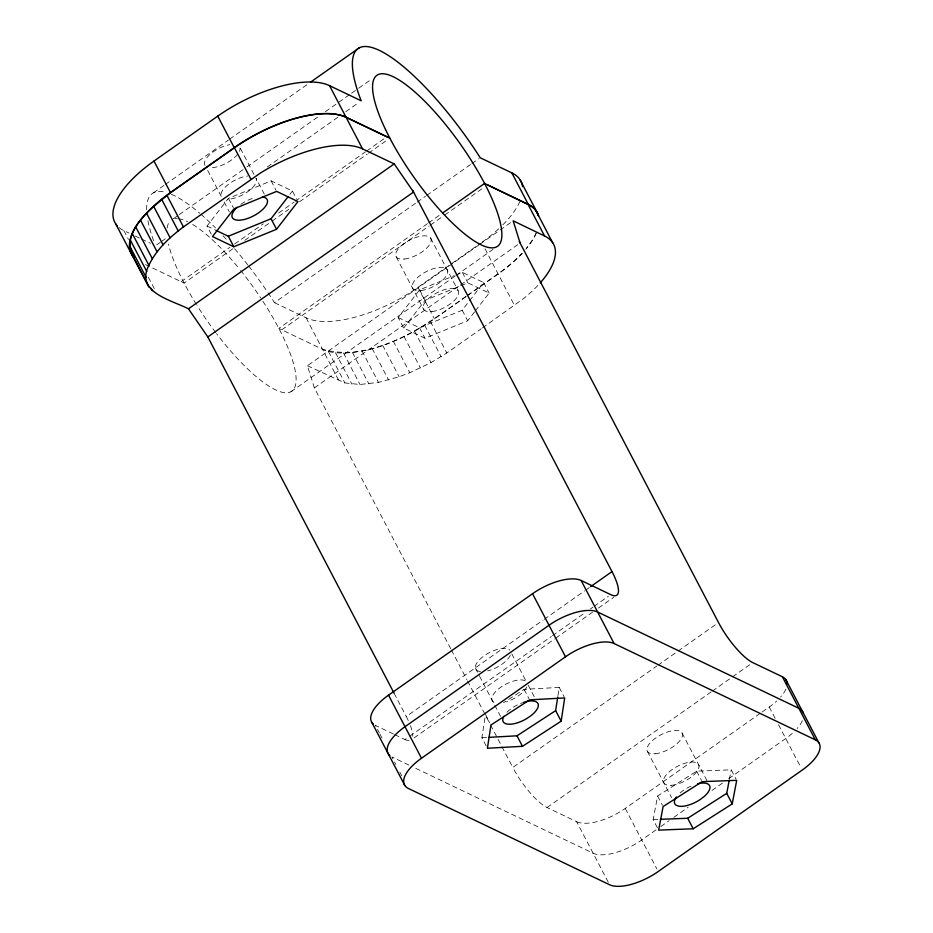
<?xml version="1.0" encoding="UTF-8"?>
<svg xmlns="http://www.w3.org/2000/svg" width="933" height="933" viewBox="0 0 933 933"><rect width="100%" height="100%" fill="white"/><g stroke="black" fill="none" stroke-linecap="round" stroke-linejoin="round"><path stroke-width="0.7" stroke-dasharray="4.67 3.5" d="M486.175 745.922L481.906 737.746L485.463 714.515L489.743 722.69M557.946 695.61L559.205 687.411L524.113 689.347L503.587 702.712M657.415 827.769L653.147 819.594L657.613 796.036L696.648 771.148L731.204 769.807L736.09 779.148M729.361 779.51L731.204 769.807M211.278 234.23L207.009 226.054L228.422 198.367L271.141 180.874L292.449 191.067L296.729 199.242M289.883 194.391L292.449 191.067M474.559 311.89L467.701 320.742L424.981 338.236L403.674 328.043L398.181 317.535L419.593 289.848L454.313 275.632M403.674 328.043L425.098 300.356L467.818 282.862L489.125 293.055L475.41 310.782M398.181 317.535L419.488 327.728L462.208 310.234L483.621 282.547L462.325 272.354L455.642 275.083M482.419 327.926L523.366 298.723A90.093 37.926 -27.6 0 0 538.469 284.81M466.115 296.344C425.914 324.952 375.054 363.648 322.456 349.28M467.305 295.504L497.977 273.859A90.093 37.926 -27.6 0 0 521.99 253.275M153.467 192.804L164.173 185.259M165.363 184.431L228.387 140.032M229.576 139.192L308.065 83.9M173.235 218.858L177.981 215.5M179.171 214.66L245.764 167.753M246.953 166.914L319.494 115.82M325.442 111.633L350.411 94.035M351.601 93.207L357.549 89.008M358.739 88.18L371.824 78.967M156.674 244.889L160.243 242.382M161.432 241.542L167.38 237.355M267.27 166.995L338.621 116.73M345.758 111.703L358.832 102.49M181.154 281.661L229.915 247.315M234.673 243.968L263.211 223.862M278.664 212.969L294.128 202.088M295.318 201.248L365.479 151.822M366.669 150.983L385.691 137.583M232.877 248.738L184.116 283.084L145.431 264.564M244.761 240.352L270.932 221.926M272.109 221.086L288.764 209.365M299.47 201.82L367.252 154.073M368.442 153.245L387.463 139.833M267.993 292.752A137.314 37.46 54.8 0 1 272.728 299.901L274.465 302.665L415.966 202.974M417.156 202.146L425.483 196.28M426.673 195.44L470.675 164.441M471.865 163.613L479.002 158.587M427.454 223.675L278.804 328.393L322.596 349.35A90.233 37.996 -27.6 0 0 434.405 318.888L466.302 296.426M428.644 222.847L440.528 214.462M281.766 329.804L429.227 225.938M430.416 225.098L443.49 215.885M444.679 215.045L483.924 187.405M274.465 302.665L306.117 317.803A90.233 37.996 -27.6 0 0 417.926 287.352L480.518 243.256M450.709 648.715L314.363 387.918L307.435 365.736L478.676 245.111M479.865 244.271L498.887 230.871M500.076 230.031L511.972 221.657M290.886 391.778L454.989 276.18M456.179 275.34L493.044 249.368M314.363 387.918L459.444 285.72M460.634 284.892L517.71 244.679M467.48 295.598L498.187 273.964A90.233 37.996 -27.6 0 0 522.235 253.344M307.435 365.736L344.883 382.938L359.975 384.489L378.471 382.378L399.114 376.757L409.797 372.734L430.988 362.634L446.814 352.966L481.23 328.766M408.269 720.556A39.233 10.706 54.8 0 0 406.275 716.509L543.029 620.177M544.219 619.337L584.653 590.857M585.831 590.029L589.399 587.51M394.717 734.633L405.004 739.554L408.572 737.047M409.762 736.207L551.275 636.516M552.464 635.688L585.761 612.223M590.519 608.876L592.898 607.196M594.088 606.368L608.351 596.315M414.112 737.886L554.435 639.047M555.625 638.207L592.49 612.235M598.438 608.048L613.891 597.167M608.281 882.233L576.629 821.681L547.041 807.523A39.233 10.706 54.8 0 1 512.8 767.486L656.692 666.127M657.882 665.287L676.903 651.887M678.093 651.047L716.147 624.247M547.041 807.523L711.144 691.924M712.334 691.085L731.355 677.685M732.545 676.845L751.578 663.445M576.629 821.681A39.233 16.514 -27.6 0 0 625.238 808.433L760.92 712.859M762.109 712.019L769.247 706.992A39.233 16.514 -27.6 0 0 776.629 701.08M656.016 829.915L641.729 839.98A39.233 16.514 -27.6 0 1 593.12 853.217L414.112 767.556M660.774 826.556L669.101 820.69M673.859 817.343L688.146 807.278M711.949 790.508L722.655 782.962M728.615 778.775L785.738 738.528A39.233 16.514 -27.6 0 0 793.12 732.615M481.906 737.746L487.516 737.432M653.147 819.594L658.908 819.372M207.009 226.054L214.532 229.646M119.109 227.605A90.233 37.996 -27.6 0 0 123.832 230.591L128.906 233.005M135.227 236.037L140.3 238.463M141.559 239.07L150.423 243.303M393.423 734.014L375.416 725.396L379.369 732.965M408.887 765.06L391.907 756.931L395.86 764.5M769.247 706.992L775.183 718.352M778.484 724.649L800.911 767.544M484.997 248.738L514.456 305.406M483.621 282.547L489.125 293.055M462.325 272.354L467.818 282.862M430.626 238.078L458.103 290.641M462.208 310.234L467.701 320.742M682.081 733.046L706.969 780.664M696.648 771.148L701.534 780.489M419.593 289.848L425.098 300.356M417.926 287.352L434.405 318.888M430.335 321.419L446.814 352.966M396.222 256.878L423.699 309.441M424.655 325.174L441.146 356.721M647.315 751.228L671.562 797.61M419.488 327.728L424.981 338.236M414.509 331.098L430.988 362.634M657.613 796.036L662.5 805.377M404.001 336.463L420.48 367.999M393.306 341.198L409.797 372.734M625.238 808.433L656.902 868.985M382.623 345.222L399.114 376.757M559.205 687.411L564.092 696.764M372.115 348.452L388.606 379.988M361.981 350.843L378.471 382.378M271.141 180.874L276.028 190.215M511.797 653.846L526.305 681.603A19.616 8.257 -27.6 0 0 500.053 687.761A19.616 8.257 -27.6 0 0 496.927 703.144M528.253 685.312L534.714 697.674M352.382 352.347L368.873 383.883M524.113 689.347L528.999 698.689M253.963 174.354L239.454 146.598A19.616 8.257 -27.6 0 1 239.443 151.321M264.342 194.216L255.934 178.133A19.616 8.257 -27.6 0 1 248.283 191.312A19.616 8.257 -27.6 0 1 227.267 199.207M343.484 352.954L359.975 384.489M335.448 352.627L351.928 384.163M328.393 351.403L344.883 382.938M306.117 317.803L338.947 380.816M475.34 668.051L479.294 675.62M479.62 676.273L494.408 704.543M494.747 705.22L500.566 716.346M228.422 198.367L233.308 207.709M207.686 170.447L221.541 196.933A19.616 8.257 -27.6 0 1 227.92 184.746A19.616 8.257 -27.6 0 1 247.665 175.999M224.118 201.878L229.296 211.779M451.374 649.998L466.908 679.69M467.573 680.985L489.848 723.588M490.525 724.883L512.8 767.486M394.123 693.277L406.275 716.509M123.832 230.591L128.451 239.419M148.382 277.334L154.318 288.682M380.034 734.224L382.005 738.015M399.814 772.069L401.796 775.859M506.957 712.276A19.616 8.257 -27.6 0 1 522.562 702.712M526.737 686.886A19.616 8.257 -27.6 0 1 506.409 701.803M680.157 792.91A19.616 8.257 -27.6 0 1 692.974 785.283M802.357 720.673A39.233 16.514 -27.6 0 1 797.12 728.545M153.63 240.866A137.314 37.46 54.8 0 1 147.682 219.36M146.668 209.773A137.314 37.46 54.8 0 1 166.144 192.42M171.206 194.204A137.314 37.46 54.8 0 1 199.86 213.342M200.887 214.228A137.314 37.46 54.8 0 1 215.453 227.885M223.069 235.792A137.314 37.46 54.8 0 1 228.387 241.612M234.603 248.714A137.314 37.46 54.8 0 1 247.816 264.914M248.679 266.033A137.314 37.46 54.8 0 1 267.188 291.562M536.417 232.888A90.233 37.996 -27.6 0 1 525.792 249.333M519.926 201.353A90.233 37.996 -27.6 0 1 502.852 224.818M498.677 228.818A90.233 37.996 -27.6 0 1 481.696 242.428M237.647 154.248A19.616 8.257 -27.6 0 1 210.788 167.66M205.05 165.398A19.616 8.257 -27.6 0 1 210.835 153.7A19.616 8.257 -27.6 0 1 229.798 144.662M262.908 301.289A104.624 28.538 54.8 0 1 291.679 391.289A104.624 28.538 54.8 0 1 216.526 333.617M215.698 332.533A104.624 28.538 54.8 0 1 197.108 305.616M196.397 304.473A104.624 28.538 54.8 0 1 168.476 244.061M167.112 228.072A104.624 28.538 54.8 0 1 169.713 221.576M175.019 218.754A104.624 28.538 54.8 0 1 177.352 218.649M178.611 218.765A104.624 28.538 54.8 0 1 187.498 221.634M192.688 224.468A104.624 28.538 54.8 0 1 239.746 269.38M240.586 270.418A104.624 28.538 54.8 0 1 260.669 297.884M510.246 655.351A19.616 8.257 -27.6 0 1 487.656 670.909M480.448 671.608A19.616 8.257 -27.6 0 1 483.562 656.226A19.616 8.257 -27.6 0 1 509.826 650.068M240.854 204.315A19.616 8.257 -27.6 0 1 254.359 197.866M409.039 740.674A39.233 10.706 54.8 0 1 405.004 739.554M410.403 725.606A39.233 10.706 54.8 0 1 412.736 736.324M785.866 689.137A39.233 16.514 -27.6 0 1 780.629 697.009M536.137 232.853A90.093 37.926 -27.6 0 1 526.364 248.283M671.608 785.283A19.616 8.257 -27.6 0 0 698.969 766.786A19.616 8.257 -27.6 0 0 672.985 768.967A19.616 8.257 -27.6 0 0 671.608 785.283M420.993 290.548A19.616 8.257 -27.6 0 0 447.712 271.725A19.616 8.257 -27.6 0 0 421.04 274.769A19.616 8.257 -27.6 0 0 420.993 290.548M404.502 259.012A19.616 8.257 -27.6 0 0 431.221 240.189A19.616 8.257 -27.6 0 0 404.549 243.233A19.616 8.257 -27.6 0 0 404.502 259.012M431.979 311.575A19.616 8.257 -27.6 0 0 458.698 292.752A19.616 8.257 -27.6 0 0 432.026 295.796A19.616 8.257 -27.6 0 0 431.979 311.575M655.118 753.747A19.616 8.257 -27.6 0 0 682.478 735.251A19.616 8.257 -27.6 0 0 656.494 737.432A19.616 8.257 -27.6 0 0 655.118 753.747"/><path stroke-width="1.4" d="M134.025 257.321C118.363 231.699 153.35 206.706 170.611 192.653L234.451 147.764A90.093 37.926 -27.6 0 1 346.073 117.36L386.88 136.743M207.837 336.953L188.466 308.811C171.625 300.123 134.9 292.332 148.872 265.264C156.371 249.461 169.619 237.262 183.439 226.929L260.529 172.955A90.093 37.926 -27.6 0 1 362.564 148.895L394.192 163.893L413.564 192.035L207.837 336.953L394.123 693.277M561.141 721.162L564.698 697.931L529.606 699.855L490.956 725.023L487.399 748.254L522.48 746.318L561.141 721.162L555.636 710.643L557.736 696.986M732.23 803.884L736.708 780.326L702.141 781.656L663.118 806.555L658.64 830.113L693.196 828.772L732.23 803.884L726.737 793.365L729.105 780.898M215.78 230.253L228.317 236.247L271.036 218.754L288.169 196.606M276.53 229.273L297.942 201.575L276.646 191.382L233.915 208.875L212.502 236.562L233.81 246.767L276.53 229.273L271.036 218.754M117.231 225.809A90.233 37.996 -27.6 0 1 153.98 161.047L217.751 116.124A90.233 37.996 -27.6 0 1 329.559 85.673L361.211 100.811L360.255 98.432A137.314 37.46 54.8 0 1 379.486 50.44A137.314 37.46 54.8 0 1 478.454 154.983L480.18 157.747L511.832 172.885A90.233 37.996 -27.6 0 1 522.573 186.693M310.444 82.232L359.193 47.886M133.722 257.356A90.233 37.996 -27.6 0 1 170.459 192.583L234.241 147.659A90.233 37.996 -27.6 0 1 346.05 117.208L389.842 138.166M188.466 308.811L394.192 163.893M442.907 212.794L484.53 183.474L528.323 204.432A90.233 37.996 -27.6 0 1 538.551 215.71M373.363 724.101A39.233 16.514 -27.6 0 1 388.525 695.167L532.533 593.715A39.233 16.514 -27.6 0 1 581.142 580.478L610.73 594.636A39.233 10.706 54.8 0 0 612.001 571.591L412.771 190.519M590.589 586.67L612.001 571.591M421.494 758.237L565.503 656.797A39.233 16.514 -27.6 0 1 614.112 643.548L815.325 739.834A39.233 16.514 -27.6 0 1 802.228 770.063L658.22 871.515A39.233 16.514 -27.6 0 1 609.611 884.752L408.386 788.467A39.233 16.514 -27.6 0 1 421.494 758.237L388.525 695.167M488.915 737.35L516.987 735.81L555.636 710.643M660.342 819.314L687.703 818.264L726.737 793.365M787.102 683.924A39.233 16.514 -27.6 0 0 782.355 676.763L752.768 662.605A39.233 10.706 54.8 0 1 718.527 622.568L519.296 241.495M487.493 184.886L528.066 204.444A90.093 37.926 -27.6 0 1 538.271 215.71M540.289 282.816A90.093 37.926 -27.6 0 0 544.557 235.979L513.162 220.818L520.089 243M785.901 679.702L818.871 742.773M782.355 676.763L815.325 739.834M519.984 179.649L536.475 211.185M536.207 211.196L552.686 242.732M511.832 172.885L528.323 204.432M528.066 204.444L544.557 235.979M329.559 85.673L362.564 148.895M581.142 580.478L614.112 643.548M687.703 818.264L693.196 828.772M532.533 593.715L565.503 656.797M234.451 147.764L250.942 179.299M217.751 116.124L234.241 147.659M516.987 735.81L522.48 746.318M228.317 236.247L233.81 246.767M153.98 161.047L170.459 192.583M166.96 195.394L183.439 226.929M161.689 199.347L178.18 230.883M153.63 206.263L170.121 237.798M146.551 213.272L163.042 244.808M140.591 220.27L157.082 251.805M135.833 227.127L152.324 258.663M132.381 233.728L148.872 265.264M130.27 239.968L146.761 271.503M129.559 245.729L146.049 277.264M150.913 288.227L152.231 290.746M130.247 250.907L146.726 282.442M115.68 223.827L148.802 286.967M371.87 722.457L404.852 785.528M523.705 702.327A19.616 8.257 -27.6 0 1 537.944 703.505A19.616 8.257 -27.6 0 1 530.714 715.891L526.585 718.667A19.616 8.257 -27.6 0 1 507.914 724.171A19.616 8.257 -27.6 0 1 503.843 716.287M697.546 783.825A19.616 8.257 -27.6 0 1 704.193 796.49L700.38 799.418A19.616 8.257 -27.6 0 1 679.037 806.229L676.378 805.377A19.616 8.257 -27.6 0 1 676.402 796.969M389.854 755.637A39.233 16.514 -27.6 0 1 405.004 726.702L549.012 625.262A39.233 16.514 -27.6 0 1 597.633 612.013L798.846 708.299A39.233 16.514 -27.6 0 1 803.29 713.209M262.336 196.968A19.616 8.257 -27.6 0 1 262.301 209.855A19.616 8.257 -27.6 0 1 237.122 220.153A19.616 8.257 -27.6 0 1 237.157 207.266M385.504 129.5A104.624 28.538 54.8 0 0 496.613 246.86A104.624 28.538 54.8 0 0 429.448 106.094A104.624 28.538 54.8 0 0 385.504 129.5"/></g></svg>
